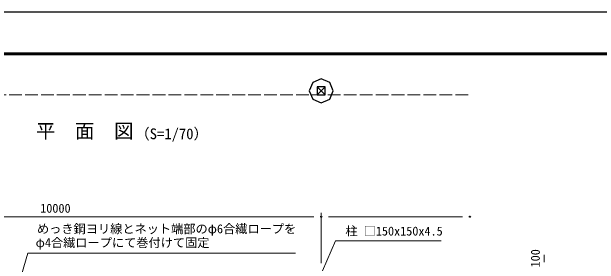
# Model space of a CAD drawing. Units: millimetres, scale not verified. Extents: x -14699 to 14701, y -10394 to 10396.
# Drawn here: x -7470 to 3591, y 5645 to 10396 of the extents above; entities that cross this region are included whole.
import ezdxf
from ezdxf.enums import TextEntityAlignment as Align

# ---------------------------------------------------------------- set-up
doc = ezdxf.new("R2010")
doc.units = ezdxf.units.MM
doc.header["$LTSCALE"] = 40
doc.header["$PDMODE"] = 32
doc.header["$PDSIZE"] = 20
doc.linetypes.add('DASHED', pattern=[7.5, 6, -1.5])
for name, color, linetype, lineweight in [('0-0_D-TTL-TXT', 7, 'Continuous', 13), ('0-1_D-STR1', 1, 'Continuous', 25), ('0-5_D-STR4', 7, 'Continuous', 25), ('0-7_D-STR-DIM', 7, 'Continuous', 13), ('0-A_D-STR-TXT', 7, 'Continuous', 13), ('0-B_D-STR2', 7, 'Continuous', 13), ('0-C_D-TTL', 7, 'Continuous', 25)]:
    doc.layers.add(name, color=color, linetype=linetype, lineweight=lineweight)
doc.layers.add('0-9_Defpoints', color=8, linetype='Continuous')
doc.styles.add('ＭＳ ゴシック', font='')
doc.styles.get('ＭＳ ゴシック').set_extended_font_data('MS Gothic')

msp = doc.modelspace()

# ---------------------------------------------------------------- linework, layer by layer
at = {"layer": '0-1_D-STR1'}
for p, q in [((-1718.12, 8982.16), (-1568.12, 8832.16)), ((-1568.12, 8982.16), (-1718.12, 8832.16))]:
    msp.add_line(p, q, dxfattribs=at)
msp.add_lwpolyline([(-1718.12, 8982.16), (-1718.12, 8832.16), (-1568.12, 8832.16), (-1568.12, 8982.16)], close=True, dxfattribs=at)
at = {"layer": '0-5_D-STR4'}
msp.add_lwpolyline([(-1868.12, 8907.16), (-1802.22, 8748.06), (-1643.12, 8682.16), (-1484.02, 8748.06), (-1418.12, 8907.16), (-1484.02, 9066.26), (-1643.12, 9132.16), (-1802.22, 9066.26)], close=True, dxfattribs=at)
at = {"layer": '0-7_D-STR-DIM'}
for p, q in [((-11503.12, 6540.05), (-1783.12, 6540.05)), ((-1643.12, 5664.32), (-1643.12, 6610.05)), ((-1643.12, 5664.32), (-1643.12, 6610.05)), ((-1503.12, 6540.05), (1016.88, 6540.05)), ((2556.88, 5683.32), (2556.88, 5823.32))]:
    msp.add_line(p, q, dxfattribs=at)
at = {"layer": '0-9_Defpoints'}
for p in [(-1643.12, 6540.05), (1156.88, 6540.05)]:
    msp.add_point(p, dxfattribs=at)
at = {"layer": '0-A_D-STR-TXT'}
for points in [[(617.47, 6087.11), (-1373.84, 6087.11), (-1620.43, 5520.38)], [(-2127.95, 5855.13), (-7169.76, 5855.13), (-7286.97, 5445.24)]]:
    msp.add_lwpolyline(points, dxfattribs=at)
at = {"layer": '0-B_D-STR2', "linetype": 'DASHED'}
msp.add_line((-11718.12, 8832.16), (1156.88, 8832.16), dxfattribs=at)
at = {"layer": '0-C_D-TTL', "color": 2}
msp.add_lwpolyline([(-14698.88, 10395.79), (14701.12, 10395.79), (14701.12, -10394.21), (-14698.88, -10394.21)], close=True, dxfattribs=at)
at = {"layer": '0-C_D-TTL'}
for points in [[(-13753.88, 9625.79), (13756.12, 9625.79), (13756.12, -9624.21), (-13753.88, -9624.21)], [(-13745.13, 9617.04), (13747.37, 9617.04), (13747.37, -9615.46), (-13745.13, -9615.46)], [(-13736.38, 9608.29), (13738.62, 9608.29), (13738.62, -9606.71), (-13736.38, -9606.71)], [(-13727.63, 9599.54), (13729.87, 9599.54), (13729.87, -9597.96), (-13727.63, -9597.96)], [(-13718.88, 9590.79), (13721.12, 9590.79), (13721.12, -9589.21), (-13718.88, -9589.21)]]:
    msp.add_lwpolyline(points, close=True, dxfattribs=at)

# ---------------------------------------------------------------- texts
at = {"layer": '0-0_D-TTL-TXT', "style": 'ＭＳ ゴシック'}
for s, height, p in [('平\u3000面\u3000図', 269.5, (-7014.28, 7936.98)), ('（S=1/70）', 202.1, (-5148.18, 7937.14))]:
    msp.add_text(s, height=height, dxfattribs=at).set_placement(p, align=Align.BOTTOM_LEFT)
at = {"layer": '0-7_D-STR-DIM', "style": 'ＭＳ ゴシック'}
msp.add_text('10000', height=168.3, dxfattribs=at).set_placement((-6934.14, 6563.67), align=Align.BOTTOM_LEFT)
msp.add_text('100', height=168.3, rotation=90, dxfattribs=at).set_placement((2522.3, 5585.24), align=Align.BOTTOM_LEFT)
at = {"layer": '0-A_D-STR-TXT', "style": 'ＭＳ ゴシック'}
for s, p in [('めっき鋼ヨリ線とネット端部のφ6合繊ロープを', (-6994.19, 6177.47)), ('柱 □150x150x4.5', (-1188.49, 6134.71)), ('φ4合繊ロープにて巻付けて固定', (-7019.96, 5916.5))]:
    msp.add_text(s, height=168.3, dxfattribs=at).set_placement(p, align=Align.BOTTOM_LEFT)

doc.saveas('drawing.dxf')
